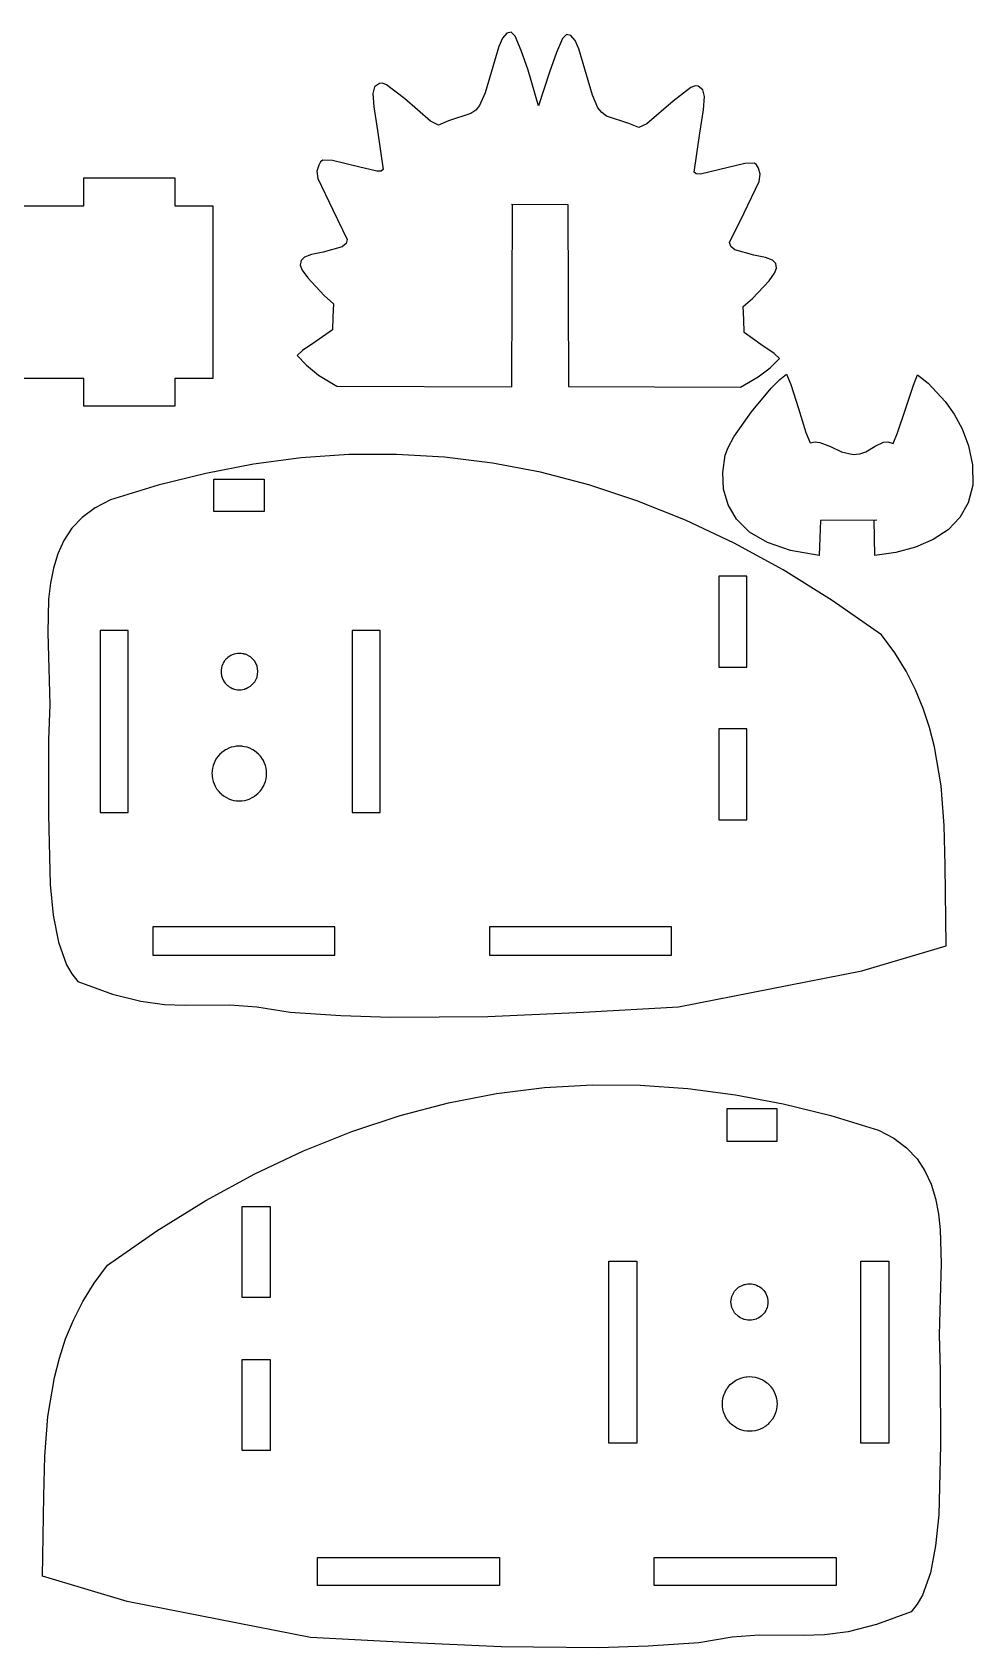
# Model space of a CAD drawing. Extents: x -189 to 189, y -97 to 97.
# Drawn here: x -27.6 to 72.4, y -82.1 to 89.7 of the extents above; entities that cross this region are included whole.
import ezdxf

# ---------------------------------------------------------------- set-up
doc = ezdxf.new("R2010")
doc.units = 0
doc.layers.add('MODELSKETCH_VISIBLE', color=7, linetype='CONTINUOUS')

msp = doc.modelspace()

# ---------------------------------------------------------------- linework, layer by layer
at = {"layer": 'MODELSKETCH_VISIBLE'}
for p, q in [((22.84, 89.6), (22.38, 89.07)), ((23.31, 89.7), (22.84, 89.6)), ((23.74, 89.28), (23.31, 89.7)), ((29.18, 89.46), (28.75, 89.04)), ((29.65, 89.36), (29.18, 89.46)), ((30.11, 88.83), (29.65, 89.36)), ((22, 88.19), (20.54, 83.26)), ((22.38, 89.07), (22, 88.19)), ((24.38, 87.78), (23.74, 89.28)), ((25.1, 85.66), (24.38, 87.78)), ((28.75, 89.04), (28.11, 87.54)), ((30.49, 87.94), (30.11, 88.83)), ((31.94, 83.01), (30.49, 87.94)), ((28.11, 87.54), (27.38, 85.46)), ((9.28, 84.26), (8.77, 83.89)), ((9.6, 84.31), (9.28, 84.26)), ((10.05, 84.11), (9.6, 84.31)), ((26.23, 81.88), (25.1, 85.66)), ((27.38, 85.46), (26.23, 81.88)), ((8.77, 83.89), (8.58, 83.18)), ((8.58, 83.18), (8.69, 81.77)), ((11.94, 82.65), (10.05, 84.11)), ((14.71, 80.25), (11.94, 82.65)), ((20.54, 83.26), (19.94, 81.92)), ((32.52, 81.66), (31.94, 83.01)), ((42.42, 83.82), (40.53, 82.37)), ((42.88, 84.02), (42.42, 83.82)), ((43.2, 83.96), (42.88, 84.02)), ((43.71, 83.59), (43.2, 83.96)), ((43.89, 82.89), (43.71, 83.59)), ((43.78, 81.47), (43.89, 82.89)), ((8.69, 81.77), (9.1, 79.27)), ((19, 81.05), (16.65, 80.29)), ((19.53, 81.41), (19, 81.05)), ((19.94, 81.92), (19.53, 81.41)), ((32.94, 81.16), (32.52, 81.66)), ((33.46, 80.79), (32.94, 81.16)), ((35.81, 80.02), (33.46, 80.79)), ((40.53, 82.37), (37.75, 79.98)), ((43.36, 78.98), (43.78, 81.47)), ((9.1, 79.27), (9.67, 75.12)), ((15.56, 79.83), (14.71, 80.25)), ((16.65, 80.29), (15.56, 79.83)), ((36.9, 79.56), (35.81, 80.02)), ((37.75, 79.98), (36.9, 79.56)), ((42.77, 74.83), (43.36, 78.98)), ((3.03, 75.93), (2.83, 75.58)), ((3.26, 76.1), (3.03, 75.93)), ((4.28, 76.05), (3.26, 76.1)), ((7.08, 75.39), (4.28, 76.05)), ((48.16, 75.74), (45.36, 75.09)), ((49.18, 75.79), (48.16, 75.74)), ((49.42, 75.62), (49.18, 75.79)), ((49.61, 75.26), (49.42, 75.62)), ((-22.16, 71.26), (-22.16, 74.21)), ((-22.16, 74.21), (-12.48, 74.21)), ((-12.48, 74.21), (-12.48, 71.26)), ((2.83, 75.58), (2.63, 74.95)), ((2.63, 74.95), (2.74, 74.17)), ((2.74, 74.17), (4.33, 70.81)), ((9.01, 74.93), (7.08, 75.39)), ((9.46, 74.95), (9.01, 74.93)), ((9.67, 75.12), (9.46, 74.95)), ((42.98, 74.66), (42.77, 74.83)), ((43.44, 74.63), (42.98, 74.66)), ((45.36, 75.09), (43.44, 74.63)), ((49.81, 74.63), (49.61, 75.26)), ((49.7, 73.85), (49.81, 74.63)), ((48.1, 70.5), (49.7, 73.85)), ((-28.74, 71.26), (-22.16, 71.26)), ((-12.48, 71.26), (-8.42, 71.26)), ((-8.42, 71.26), (-8.42, 52.87)), ((4.33, 70.81), (5.87, 67.66)), ((23.34, 71.43), (29.34, 71.37)), ((23.39, 51.98), (23.44, 71.43)), ((29.34, 71.37), (29.42, 52.03)), ((46.55, 67.35), (48.1, 70.5)), ((5.74, 67.23), (5.31, 66.88)), ((5.87, 67.66), (5.74, 67.23)), ((46.67, 66.92), (46.55, 67.35)), ((0.96, 65.43), (0.87, 64.93)), ((1.31, 65.78), (0.96, 65.43)), ((2.05, 66.06), (1.31, 65.78)), ((3.29, 66.32), (2.05, 66.06)), ((5.31, 66.88), (3.29, 66.32)), ((47.1, 66.57), (46.67, 66.92)), ((49.12, 66.01), (47.1, 66.57)), ((50.36, 65.74), (49.12, 66.01)), ((51.1, 65.46), (50.36, 65.74)), ((51.45, 65.11), (51.1, 65.46)), ((0.87, 64.93), (1.08, 64.4)), ((1.08, 64.4), (1.66, 63.58)), ((1.66, 63.58), (3.41, 61.72)), ((50.74, 63.26), (51.32, 64.08)), ((51.32, 64.08), (51.54, 64.61)), ((51.54, 64.61), (51.45, 65.11)), ((48.98, 61.4), (50.74, 63.26)), ((3.41, 61.72), (4.39, 60.83)), ((4.39, 60.83), (4.34, 59.45)), ((48, 60.52), (48.98, 61.4)), ((48.05, 59.14), (48, 60.52)), ((4.34, 59.45), (4.28, 58.07)), ((48.1, 57.76), (48.05, 59.14)), ((2.51, 56.8), (1.11, 55.85)), ((4.28, 58.07), (2.51, 56.8)), ((49.87, 56.48), (48.1, 57.76)), ((1.11, 55.85), (0.52, 55.32)), ((0.52, 55.32), (1.52, 54.28)), ((51.27, 55.53), (49.87, 56.48)), ((50.86, 54), (51.86, 55)), ((51.86, 55), (51.27, 55.53)), ((1.52, 54.28), (2.82, 53.24)), ((49.59, 53.04), (50.86, 54)), ((51.87, 52.79), (52.59, 53.35)), ((52.59, 53.35), (53.05, 52.24)), ((66.09, 52.17), (66.55, 53.28)), ((66.55, 53.28), (67.67, 52.4)), ((-22.16, 52.87), (-28.74, 52.87)), ((-22.16, 49.92), (-22.16, 52.87)), ((-8.42, 52.87), (-12.48, 52.87)), ((-12.48, 52.87), (-12.48, 49.92)), ((2.82, 53.24), (4.75, 52.05)), ((4.75, 52.05), (23.39, 51.98)), ((29.42, 52.03), (47.7, 51.97)), ((47.7, 51.97), (49.59, 53.04)), ((48.87, 49.35), (50.96, 51.86)), ((50.96, 51.86), (51.87, 52.79)), ((53.05, 52.24), (53.86, 49.69)), ((65.24, 49.63), (66.09, 52.17)), ((67.67, 52.4), (69.49, 50.45)), ((-12.48, 49.92), (-22.16, 49.92)), ((69.49, 50.45), (70.44, 49.09)), ((47.01, 46.67), (48.87, 49.35)), ((53.86, 49.69), (54.66, 47.13)), ((64.4, 47.1), (65.24, 49.63)), ((70.44, 49.09), (71.29, 47.51)), ((46.38, 45.55), (47.01, 46.67)), ((54.66, 47.13), (55.13, 46.02)), ((63.93, 45.98), (64.4, 47.1)), ((71.29, 47.51), (71.97, 45.71)), ((6.04, 44.78), (0.96, 44.43)), ((11.12, 44.81), (6.04, 44.78)), ((16.21, 44.52), (11.12, 44.81)), ((45.81, 42.88), (46.06, 44.72)), ((46.06, 44.72), (46.38, 45.55)), ((55.13, 46.02), (55.63, 46.14)), ((55.63, 46.14), (56.16, 46.08)), ((56.16, 46.08), (57.27, 45.64)), ((57.27, 45.64), (58.46, 45.08)), ((58.46, 45.08), (59.68, 44.8)), ((59.68, 44.8), (60.41, 44.88)), ((60.41, 44.88), (61.02, 45.09)), ((61.02, 45.09), (62.02, 45.67)), ((62.02, 45.67), (62.91, 46.11)), ((62.91, 46.11), (63.39, 46.14)), ((63.39, 46.14), (63.93, 45.98)), ((71.97, 45.71), (72.39, 43.7)), ((-4.11, 43.76), (-9.19, 42.79)), ((0.96, 44.43), (-4.11, 43.76)), ((21.31, 43.88), (16.21, 44.52)), ((26.42, 42.9), (21.31, 43.88)), ((72.39, 43.7), (72.41, 41.53)), ((72.39, 43.7), (72.39, 43.7)), ((-14.26, 41.53), (-19.33, 39.97)), ((-9.19, 42.79), (-14.26, 41.53)), ((-8.34, 38.75), (-8.34, 42.18)), ((-8.34, 42.18), (-2.97, 42.18)), ((-2.97, 42.18), (-2.97, 38.75)), ((31.55, 41.56), (26.42, 42.9)), ((36.69, 39.87), (31.55, 41.56)), ((45.91, 41.1), (45.81, 42.88)), ((72.41, 41.53), (71.94, 39.66)), ((-19.33, 39.97), (-20.97, 39.12)), ((41.85, 37.8), (36.69, 39.87)), ((46.39, 39.43), (45.91, 41.1)), ((71.94, 39.66), (71.05, 38.09)), ((-22.32, 38.11), (-23.42, 36.95)), ((-20.97, 39.12), (-22.32, 38.11)), ((-2.97, 38.75), (-8.34, 38.75)), ((47.29, 37.9), (46.39, 39.43)), ((48.66, 36.55), (47.29, 37.9)), ((71.05, 38.09), (69.78, 36.78)), ((-23.42, 36.95), (-24.28, 35.66)), ((47.03, 35.35), (41.85, 37.8)), ((50.56, 35.43), (48.66, 36.55)), ((56.21, 37.79), (56.14, 35.93)), ((62.21, 37.8), (56.21, 37.79)), ((61.98, 34.04), (61.94, 37.8)), ((69.78, 36.78), (68.19, 35.74)), ((-24.28, 35.66), (-24.93, 34.24)), ((52.23, 32.51), (47.03, 35.35)), ((53.01, 34.59), (50.56, 35.43)), ((56.06, 34.05), (53.01, 34.59)), ((56.14, 35.93), (56.06, 34.05)), ((64.23, 34.38), (61.98, 34.04)), ((66.32, 34.94), (64.23, 34.38)), ((68.19, 35.74), (66.32, 34.94)), ((-25.4, 32.72), (-25.71, 31.1)), ((-24.93, 34.24), (-25.4, 32.72)), ((-25.71, 31.1), (-25.9, 29.4)), ((48.38, 31.87), (45.38, 31.87)), ((45.38, 31.87), (45.38, 22.19)), ((48.38, 22.19), (48.38, 31.87)), ((57.46, 29.27), (52.23, 32.51)), ((-25.9, 29.4), (-25.99, 25.81)), ((62.71, 25.63), (57.46, 29.27)), ((-25.99, 25.81), (-25.88, 22.05)), ((-17.43, 26.06), (-20.43, 26.06)), ((-20.43, 26.06), (-20.43, 6.7)), ((-17.43, 6.7), (-17.43, 26.06)), ((9.38, 26.06), (6.38, 26.06)), ((6.38, 26.06), (6.38, 19.78)), ((9.38, 6.7), (9.38, 26.06)), ((64.12, 23.71), (62.71, 25.63)), ((-7.41, 22.45), (-7.48, 22.27)), ((-7.38, 22.51), (-7.41, 22.45)), ((-7.33, 22.62), (-7.38, 22.51)), ((-7.23, 22.78), (-7.33, 22.62)), ((-7.22, 22.8), (-7.23, 22.78)), ((-7.12, 22.93), (-7.22, 22.8)), ((-7.07, 22.99), (-7.12, 22.93)), ((-6.99, 23.07), (-7.07, 22.99)), ((-6.85, 23.2), (-6.99, 23.07)), ((-6.7, 23.32), (-6.85, 23.2)), ((-6.63, 23.35), (-6.7, 23.32)), ((-6.53, 23.41), (-6.63, 23.35)), ((-6.36, 23.49), (-6.53, 23.41)), ((-6.18, 23.56), (-6.36, 23.49)), ((-6.14, 23.57), (-6.18, 23.56)), ((-6, 23.6), (-6.14, 23.57)), ((-5.81, 23.63), (-6, 23.6)), ((-5.62, 23.64), (-5.81, 23.63)), ((-5.61, 23.64), (-5.62, 23.64)), ((-5.6, 23.64), (-5.61, 23.64)), ((-5.57, 23.65), (-5.6, 23.64)), ((-5.54, 23.64), (-5.57, 23.65)), ((-5.5, 23.64), (-5.54, 23.64)), ((-5.43, 23.63), (-5.5, 23.64)), ((-5.24, 23.6), (-5.43, 23.63)), ((-5.14, 23.58), (-5.24, 23.6)), ((-5.24, 23.6), (-5.24, 23.6)), ((-5.1, 23.57), (-5.14, 23.58)), ((-5.02, 23.56), (-5.1, 23.57)), ((-4.97, 23.55), (-5.02, 23.56)), ((-4.43, 23.28), (-4.97, 23.55)), ((-4.01, 22.85), (-4.43, 23.28)), ((-3.73, 22.31), (-4.01, 22.85)), ((65.32, 21.76), (64.12, 23.71)), ((-25.88, 22.05), (-25.78, 18.22)), ((-7.55, 21.89), (-7.56, 21.7)), ((-7.56, 21.7), (-7.55, 21.51)), ((-7.52, 22.08), (-7.55, 21.89)), ((-7.55, 21.51), (-7.52, 21.33)), ((-7.51, 22.14), (-7.52, 22.08)), ((-7.52, 21.33), (-7.51, 21.27)), ((-7.48, 22.27), (-7.51, 22.14)), ((-7.51, 21.27), (-7.48, 21.14)), ((-7.48, 21.14), (-7.41, 20.96)), ((-7.41, 20.96), (-7.33, 20.79)), ((-7.33, 20.79), (-7.23, 20.63)), ((-7.23, 20.63), (-7.23, 20.62)), ((-7.23, 20.62), (-7.22, 20.61)), ((-4.01, 20.58), (-3.98, 20.62)), ((-3.98, 20.62), (-3.73, 21.11)), ((-3.64, 21.71), (-3.73, 22.31)), ((-3.73, 21.11), (-3.64, 21.71)), ((45.38, 22.19), (48.38, 22.19)), ((66.33, 19.78), (65.32, 21.76)), ((-7.22, 20.61), (-7.12, 20.48)), ((-7.12, 20.48), (-6.99, 20.33)), ((-6.99, 20.33), (-6.88, 20.23)), ((-6.88, 20.23), (-6.85, 20.21)), ((-6.85, 20.21), (-6.7, 20.09)), ((-6.7, 20.09), (-6.53, 20)), ((-6.53, 20), (-6.36, 19.91)), ((-6.36, 19.91), (-6.3, 19.89)), ((-6.3, 19.89), (-6.18, 19.85)), ((-6.18, 19.85), (-6, 19.8)), ((-6, 19.8), (-5.82, 19.78)), ((-5.82, 19.78), (-5.81, 19.78)), ((-5.81, 19.78), (-5.62, 19.77)), ((-5.62, 19.77), (-5.43, 19.78)), ((-5.43, 19.78), (-5.42, 19.78)), ((-5.42, 19.78), (-5.24, 19.8)), ((-5.24, 19.8), (-5.06, 19.85)), ((-5.24, 19.8), (-5.24, 19.8)), ((-5.06, 19.85), (-5.02, 19.86)), ((-5.02, 19.86), (-4.98, 19.87)), ((-4.98, 19.87), (-4.97, 19.87)), ((-4.97, 19.87), (-4.91, 19.9)), ((-4.97, 19.87), (-4.97, 19.87)), ((-4.91, 19.9), (-4.88, 19.91)), ((-4.88, 19.91), (-4.71, 20)), ((-4.71, 20), (-4.57, 20.08)), ((-4.57, 20.08), (-4.43, 20.15)), ((-4.43, 20.15), (-4.01, 20.58)), ((6.38, 19.78), (6.38, 8.16)), ((67.15, 17.78), (66.33, 19.78)), ((-25.78, 18.22), (-25.9, 14.43)), ((67.82, 15.75), (67.15, 17.78)), ((48.38, 15.61), (45.38, 15.61)), ((45.38, 15.61), (45.38, 5.93)), ((48.38, 5.93), (48.38, 15.61)), ((68.35, 13.7), (67.82, 15.75)), ((-25.9, 14.43), (-25.93, 6.48)), ((-5.91, 13.76), (-6.19, 13.71)), ((-5.62, 13.77), (-5.91, 13.76)), ((-5.34, 13.76), (-5.62, 13.77)), ((-5.24, 13.74), (-5.34, 13.76)), ((-8.19, 12.23), (-8.31, 11.98)), ((-8.18, 12.23), (-8.19, 12.23)), ((-8.04, 12.48), (-8.18, 12.23)), ((-7.88, 12.7), (-8.04, 12.48)), ((-7.87, 12.71), (-7.88, 12.7)), ((-7.68, 12.92), (-7.87, 12.71)), ((-7.51, 13.07), (-7.68, 12.92)), ((-7.46, 13.11), (-7.51, 13.07)), ((-7.24, 13.28), (-7.46, 13.11)), ((-7.22, 13.29), (-7.24, 13.28)), ((-7.07, 13.38), (-7.22, 13.29)), ((-6.99, 13.43), (-7.07, 13.38)), ((-6.73, 13.55), (-6.99, 13.43)), ((-6.47, 13.65), (-6.73, 13.55)), ((-6.19, 13.71), (-6.47, 13.65)), ((-5.05, 13.71), (-5.24, 13.74)), ((-4.78, 13.65), (-5.05, 13.71)), ((-4.51, 13.55), (-4.78, 13.65)), ((-4.25, 13.43), (-4.51, 13.55)), ((-4.17, 13.38), (-4.25, 13.43)), ((-4.01, 13.28), (-4.17, 13.38)), ((-3.78, 13.11), (-4.01, 13.28)), ((-3.57, 12.92), (-3.78, 13.11)), ((-3.38, 12.71), (-3.57, 12.92)), ((-3.37, 12.7), (-3.38, 12.71)), ((-3.26, 12.55), (-3.37, 12.7)), ((-3.24, 12.52), (-3.26, 12.55)), ((-3.21, 12.48), (-3.24, 12.52)), ((-3.06, 12.23), (-3.21, 12.48)), ((-2.96, 12.02), (-3.06, 12.23)), ((69.04, 9.54), (68.35, 13.7)), ((-8.51, 11.15), (-8.53, 10.86)), ((-8.53, 10.86), (-8.52, 10.71)), ((-8.52, 10.71), (-8.51, 10.58)), ((-8.47, 11.43), (-8.51, 11.15)), ((-8.51, 10.58), (-8.47, 10.3)), ((-8.4, 11.71), (-8.47, 11.43)), ((-8.31, 11.98), (-8.4, 11.71)), ((-2.94, 11.98), (-2.96, 12.02)), ((-2.84, 11.71), (-2.94, 11.98)), ((-2.77, 11.43), (-2.84, 11.71)), ((-2.73, 11.15), (-2.77, 11.43)), ((-2.77, 10.3), (-2.73, 10.58)), ((-2.72, 10.86), (-2.73, 11.15)), ((-2.73, 10.58), (-2.72, 10.86)), ((-8.47, 10.3), (-8.4, 10.02)), ((-8.4, 10.02), (-8.31, 9.75)), ((-8.31, 9.75), (-8.19, 9.5)), ((-8.19, 9.5), (-8.18, 9.5)), ((-8.18, 9.5), (-8.04, 9.25)), ((-8.04, 9.25), (-7.92, 9.09)), ((-7.92, 9.09), (-7.87, 9.02)), ((-7.87, 9.02), (-7.68, 8.81)), ((-7.68, 8.81), (-7.59, 8.73)), ((-7.59, 8.73), (-7.51, 8.66)), ((-7.51, 8.66), (-7.47, 8.62)), ((-7.47, 8.62), (-7.32, 8.51)), ((-4.01, 8.45), (-3.78, 8.62)), ((-3.78, 8.62), (-3.65, 8.73)), ((-3.65, 8.73), (-3.57, 8.81)), ((-3.57, 8.81), (-3.43, 8.96)), ((-3.43, 8.96), (-3.37, 9.02)), ((-3.37, 9.02), (-3.26, 9.18)), ((-3.26, 9.18), (-3.21, 9.25)), ((-3.21, 9.25), (-3.06, 9.5)), ((-3.06, 9.5), (-2.96, 9.71)), ((-2.96, 9.71), (-2.94, 9.75)), ((-2.94, 9.75), (-2.84, 10.02)), ((-2.84, 10.02), (-2.77, 10.3)), ((69.37, 5.32), (69.04, 9.54)), ((-7.32, 8.51), (-7.24, 8.45)), ((-7.24, 8.45), (-7.22, 8.44)), ((-7.22, 8.44), (-6.99, 8.3)), ((-6.99, 8.3), (-6.73, 8.18)), ((-6.73, 8.18), (-6.66, 8.15)), ((-6.66, 8.15), (-6.46, 8.08)), ((-6.46, 8.08), (-6.19, 8.01)), ((-6.19, 8.01), (-5.91, 7.97)), ((-5.91, 7.97), (-5.62, 7.96)), ((-5.62, 7.96), (-5.34, 7.97)), ((-5.34, 7.97), (-5.05, 8.01)), ((-5.05, 8.01), (-4.78, 8.08)), ((-4.78, 8.08), (-4.58, 8.15)), ((-4.58, 8.15), (-4.51, 8.18)), ((-4.51, 8.18), (-4.25, 8.3)), ((-4.25, 8.3), (-4.11, 8.38)), ((-4.11, 8.38), (-4.01, 8.45)), ((6.38, 8.16), (6.38, 7.96)), ((6.38, 7.96), (6.38, 6.7)), ((-25.93, 6.48), (-25.73, -0.94)), ((-20.43, 6.7), (-17.43, 6.7)), ((6.38, 6.7), (9.38, 6.7)), ((45.38, 5.93), (48.38, 5.93)), ((69.48, 1.07), (69.37, 5.32)), ((69.6, -7.45), (69.48, 1.07)), ((-25.73, -0.94), (-25.41, -4.22)), ((-25.41, -4.22), (-24.85, -7.09)), ((4.54, -5.46), (-14.82, -5.46)), ((-14.82, -5.46), (-14.82, -8.46)), ((4.54, -8.46), (4.54, -5.46)), ((40.35, -5.46), (20.99, -5.46)), ((20.99, -5.46), (20.99, -8.46)), ((40.35, -8.46), (40.35, -5.46)), ((-24.85, -7.09), (-24, -9.47)), ((-14.82, -8.46), (4.54, -8.46)), ((20.99, -8.46), (40.35, -8.46)), ((60.61, -10.13), (69.6, -7.45)), ((-24, -9.47), (-23.45, -10.44)), ((41.1, -13.96), (60.61, -10.13)), ((-23.45, -10.44), (-22.8, -11.26)), ((-22.8, -11.26), (-19.1, -12.6)), ((-19.1, -12.6), (-16.1, -13.36)), ((-16.1, -13.36), (-13.59, -13.7)), ((-13.59, -13.7), (-11.33, -13.77)), ((-11.33, -13.77), (-6.64, -13.74)), ((-6.64, -13.74), (-3.76, -13.95)), ((-3.76, -13.95), (-0.21, -14.53)), ((-0.21, -14.53), (5.17, -14.89)), ((5.17, -14.89), (10.46, -15.06)), ((10.46, -15.06), (20.81, -14.97)), ((20.81, -14.97), (30.99, -14.52)), ((30.99, -14.52), (41.1, -13.96)), ((26.85, -22.55), (31.94, -22.25)), ((31.94, -22.25), (37.02, -22.28)), ((37.02, -22.28), (42.1, -22.63)), ((16.64, -24.16), (21.75, -23.18)), ((21.75, -23.18), (26.85, -22.55)), ((42.1, -22.63), (47.17, -23.3)), ((47.17, -23.3), (52.24, -24.27)), ((6.37, -27.2), (11.51, -25.5)), ((11.51, -25.5), (16.64, -24.16)), ((46.25, -24.8), (46.25, -28.24)), ((51.62, -24.8), (46.25, -24.8)), ((51.62, -28.24), (51.62, -24.8)), ((52.24, -24.27), (57.31, -25.53)), ((57.31, -25.53), (62.39, -27.09)), ((1.21, -29.27), (6.37, -27.2)), ((62.39, -27.09), (64.03, -27.94)), ((46.25, -28.24), (51.62, -28.24)), ((64.03, -27.94), (65.38, -28.95)), ((65.38, -28.95), (66.48, -30.11)), ((-3.97, -31.72), (1.21, -29.27)), ((66.48, -30.11), (67.33, -31.41)), ((-9.17, -34.55), (-3.97, -31.72)), ((67.33, -31.41), (67.99, -32.82)), ((67.99, -32.82), (68.46, -34.34)), ((68.46, -34.34), (68.77, -35.96)), ((-14.4, -37.79), (-9.17, -34.55)), ((-5.32, -44.88), (-5.32, -35.19)), ((-5.32, -35.19), (-2.32, -35.19)), ((-2.32, -35.19), (-2.32, -44.88)), ((68.77, -35.96), (68.96, -37.66)), ((-19.65, -41.43), (-14.4, -37.79)), ((68.96, -37.66), (69.05, -41.25)), ((33.68, -60.36), (33.68, -41)), ((33.68, -41), (36.68, -41)), ((36.68, -41), (36.68, -47.28)), ((60.49, -60.36), (60.49, -41)), ((60.49, -41), (63.49, -41)), ((63.49, -41), (63.49, -60.36)), ((-21.06, -43.35), (-19.65, -41.43)), ((69.05, -41.25), (68.94, -45.02)), ((-22.26, -45.3), (-21.06, -43.35)), ((46.79, -44.75), (47.06, -44.21)), ((47.06, -44.21), (47.49, -43.78)), ((47.49, -43.78), (48.03, -43.51)), ((48.03, -43.51), (48.08, -43.5)), ((48.08, -43.5), (48.16, -43.49)), ((48.16, -43.49), (48.2, -43.48)), ((48.2, -43.48), (48.3, -43.46)), ((48.3, -43.46), (48.49, -43.43)), ((48.3, -43.46), (48.3, -43.46)), ((48.49, -43.43), (48.56, -43.42)), ((48.56, -43.42), (48.6, -43.42)), ((48.6, -43.42), (48.63, -43.41)), ((48.63, -43.41), (48.66, -43.42)), ((48.66, -43.42), (48.67, -43.42)), ((48.67, -43.42), (48.68, -43.42)), ((48.68, -43.42), (48.87, -43.43)), ((48.87, -43.43), (49.06, -43.46)), ((49.06, -43.46), (49.19, -43.49)), ((49.19, -43.49), (49.24, -43.5)), ((49.24, -43.5), (49.42, -43.57)), ((49.42, -43.57), (49.59, -43.65)), ((49.59, -43.65), (49.69, -43.71)), ((49.69, -43.71), (49.76, -43.75)), ((49.76, -43.75), (49.91, -43.86)), ((49.91, -43.86), (50.05, -43.99)), ((50.05, -43.99), (50.12, -44.07)), ((50.12, -44.07), (50.18, -44.13)), ((50.18, -44.13), (50.28, -44.26)), ((50.28, -44.26), (50.29, -44.28)), ((50.29, -44.28), (50.39, -44.44)), ((50.39, -44.44), (50.44, -44.55)), ((50.44, -44.55), (50.47, -44.62)), ((50.47, -44.62), (50.53, -44.79)), ((-23.27, -47.28), (-22.26, -45.3)), ((-2.32, -44.88), (-5.32, -44.88)), ((46.69, -45.35), (46.79, -44.75)), ((46.79, -45.95), (46.69, -45.35)), ((47.04, -46.44), (46.79, -45.95)), ((50.39, -46.27), (50.29, -46.43)), ((50.47, -46.1), (50.39, -46.27)), ((50.53, -45.92), (50.47, -46.1)), ((50.53, -44.79), (50.57, -44.92)), ((50.57, -45.79), (50.53, -45.92)), ((50.57, -44.92), (50.58, -44.98)), ((50.58, -45.74), (50.57, -45.79)), ((50.58, -44.98), (50.61, -45.17)), ((50.61, -45.55), (50.58, -45.74)), ((50.61, -45.17), (50.62, -45.36)), ((50.62, -45.36), (50.61, -45.55)), ((68.94, -45.02), (68.84, -48.84)), ((-24.1, -49.28), (-23.27, -47.28)), ((36.68, -47.28), (36.68, -58.91)), ((47.06, -46.49), (47.04, -46.44)), ((47.49, -46.91), (47.06, -46.49)), ((47.63, -46.99), (47.49, -46.91)), ((47.77, -47.07), (47.63, -46.99)), ((47.94, -47.15), (47.77, -47.07)), ((47.97, -47.16), (47.94, -47.15)), ((48.03, -47.19), (47.97, -47.16)), ((48.03, -47.19), (48.03, -47.19)), ((48.03, -47.19), (48.03, -47.19)), ((48.08, -47.2), (48.03, -47.19)), ((48.12, -47.21), (48.08, -47.2)), ((48.3, -47.26), (48.12, -47.21)), ((48.3, -47.26), (48.3, -47.26)), ((48.48, -47.28), (48.3, -47.26)), ((48.49, -47.29), (48.48, -47.28)), ((48.68, -47.29), (48.49, -47.29)), ((48.87, -47.29), (48.68, -47.29)), ((48.88, -47.28), (48.87, -47.29)), ((49.06, -47.26), (48.88, -47.28)), ((49.24, -47.21), (49.06, -47.26)), ((49.36, -47.17), (49.24, -47.21)), ((49.42, -47.15), (49.36, -47.17)), ((49.59, -47.07), (49.42, -47.15)), ((49.76, -46.97), (49.59, -47.07)), ((49.91, -46.85), (49.76, -46.97)), ((49.94, -46.83), (49.91, -46.85)), ((50.05, -46.73), (49.94, -46.83)), ((50.18, -46.59), (50.05, -46.73)), ((50.28, -46.45), (50.18, -46.59)), ((50.29, -46.44), (50.28, -46.45)), ((50.29, -46.43), (50.29, -46.44)), ((-24.76, -51.31), (-24.1, -49.28)), ((68.84, -48.84), (68.96, -52.63)), ((-25.29, -53.37), (-24.76, -51.31)), ((-5.32, -61.13), (-5.32, -51.45)), ((-5.32, -51.45), (-2.32, -51.45)), ((-2.32, -51.45), (-2.32, -61.13)), ((68.96, -52.63), (68.98, -60.58)), ((-25.98, -57.52), (-25.29, -53.37)), ((46.02, -55.04), (46.12, -54.83)), ((46.12, -54.83), (46.26, -54.58)), ((46.26, -54.58), (46.29, -54.54)), ((46.29, -54.54), (46.31, -54.51)), ((46.31, -54.51), (46.42, -54.37)), ((46.42, -54.37), (46.43, -54.35)), ((46.43, -54.35), (46.62, -54.14)), ((46.62, -54.14), (46.84, -53.95)), ((46.84, -53.95), (47.07, -53.78)), ((47.07, -53.78), (47.23, -53.68)), ((47.23, -53.68), (47.31, -53.63)), ((47.31, -53.63), (47.57, -53.51)), ((47.57, -53.51), (47.84, -53.42)), ((47.84, -53.42), (48.11, -53.35)), ((48.11, -53.35), (48.3, -53.32)), ((48.3, -53.32), (48.39, -53.3)), ((48.39, -53.3), (48.68, -53.29)), ((48.68, -53.29), (48.96, -53.3)), ((48.96, -53.3), (49.25, -53.35)), ((49.25, -53.35), (49.52, -53.42)), ((49.52, -53.42), (49.79, -53.51)), ((49.79, -53.51), (50.05, -53.63)), ((50.05, -53.63), (50.13, -53.68)), ((50.13, -53.68), (50.28, -53.77)), ((50.28, -53.77), (50.29, -53.78)), ((50.29, -53.78), (50.52, -53.95)), ((50.52, -53.95), (50.57, -53.99)), ((50.57, -53.99), (50.73, -54.14)), ((50.73, -54.14), (50.93, -54.35)), ((50.93, -54.35), (50.94, -54.37)), ((50.94, -54.37), (51.1, -54.58)), ((51.1, -54.58), (51.24, -54.83)), ((51.24, -54.83), (51.36, -55.08)), ((51.24, -54.83), (51.24, -54.83)), ((45.77, -56.2), (45.79, -55.91)), ((45.79, -56.48), (45.77, -56.2)), ((45.79, -55.91), (45.83, -55.63)), ((45.83, -56.76), (45.79, -56.48)), ((45.83, -55.63), (45.9, -55.35)), ((45.9, -55.35), (45.99, -55.08)), ((45.99, -55.08), (46.02, -55.04)), ((51.36, -55.08), (51.46, -55.35)), ((51.46, -55.35), (51.53, -55.63)), ((51.53, -55.63), (51.57, -55.91)), ((51.57, -56.48), (51.53, -56.76)), ((51.57, -55.91), (51.59, -56.2)), ((51.58, -56.35), (51.57, -56.48)), ((51.59, -56.2), (51.58, -56.35)), ((-26.31, -61.74), (-25.98, -57.52)), ((45.9, -57.04), (45.83, -56.76)), ((45.99, -57.31), (45.9, -57.04)), ((46.02, -57.36), (45.99, -57.31)), ((46.12, -57.57), (46.02, -57.36)), ((46.26, -57.81), (46.12, -57.57)), ((46.31, -57.88), (46.26, -57.81)), ((46.43, -58.04), (46.31, -57.88)), ((46.49, -58.1), (46.43, -58.04)), ((46.62, -58.25), (46.49, -58.1)), ((46.71, -58.33), (46.62, -58.25)), ((46.84, -58.44), (46.71, -58.33)), ((50.57, -58.4), (50.52, -58.44)), ((50.65, -58.33), (50.57, -58.4)), ((50.73, -58.25), (50.65, -58.33)), ((50.93, -58.04), (50.73, -58.25)), ((50.98, -57.97), (50.93, -58.04)), ((51.1, -57.81), (50.98, -57.97)), ((51.24, -57.57), (51.1, -57.81)), ((51.36, -57.31), (51.24, -57.56)), ((51.24, -57.56), (51.24, -57.57)), ((51.46, -57.04), (51.36, -57.31)), ((51.53, -56.76), (51.46, -57.04)), ((36.68, -58.91), (36.68, -59.1)), ((36.68, -59.1), (36.68, -60.36)), ((47.06, -58.61), (46.84, -58.44)), ((47.17, -58.68), (47.06, -58.61)), ((47.31, -58.76), (47.17, -58.68)), ((47.57, -58.88), (47.31, -58.76)), ((47.64, -58.91), (47.57, -58.88)), ((47.84, -58.98), (47.64, -58.91)), ((48.11, -59.05), (47.84, -58.98)), ((48.39, -59.09), (48.11, -59.05)), ((48.68, -59.1), (48.39, -59.09)), ((48.96, -59.09), (48.68, -59.1)), ((49.25, -59.05), (48.96, -59.09)), ((49.52, -58.98), (49.25, -59.05)), ((49.72, -58.91), (49.52, -58.98)), ((49.79, -58.88), (49.72, -58.91)), ((50.05, -58.76), (49.79, -58.88)), ((50.28, -58.62), (50.05, -58.76)), ((50.29, -58.61), (50.28, -58.62)), ((50.38, -58.55), (50.29, -58.61)), ((50.52, -58.44), (50.38, -58.55)), ((-26.43, -65.99), (-26.31, -61.74)), ((-2.32, -61.13), (-5.32, -61.13)), ((36.68, -60.36), (33.68, -60.36)), ((63.49, -60.36), (60.49, -60.36)), ((68.98, -60.58), (68.79, -68)), ((-26.54, -74.51), (-26.43, -65.99)), ((68.79, -68), (68.46, -71.28)), ((68.46, -71.28), (67.91, -74.15)), ((2.71, -75.52), (2.71, -72.52)), ((2.71, -72.52), (22.07, -72.52)), ((22.07, -72.52), (22.07, -75.52)), ((38.52, -75.52), (38.52, -72.52)), ((38.52, -72.52), (57.88, -72.52)), ((57.88, -72.52), (57.88, -75.52)), ((-17.55, -77.19), (-26.54, -74.51)), ((22.07, -75.52), (2.71, -75.52)), ((57.88, -75.52), (38.52, -75.52)), ((67.91, -74.15), (67.06, -76.53)), ((1.96, -81.02), (-17.55, -77.19)), ((67.06, -76.53), (66.51, -77.5)), ((65.86, -78.32), (62.16, -79.66)), ((66.51, -77.5), (65.86, -78.32)), ((59.16, -80.42), (56.65, -80.76)), ((62.16, -79.66), (59.16, -80.42)), ((12.07, -81.58), (1.96, -81.02)), ((22.24, -82.04), (12.07, -81.58)), ((32.6, -82.12), (22.24, -82.04)), ((37.89, -81.95), (32.6, -82.12)), ((43.26, -81.59), (37.89, -81.95)), ((46.82, -81.01), (43.26, -81.59)), ((49.7, -80.8), (46.82, -81.01)), ((54.39, -80.83), (49.7, -80.8)), ((56.65, -80.76), (54.39, -80.83))]:
    msp.add_line(p, q, dxfattribs=at)

doc.saveas('drawing.dxf')
